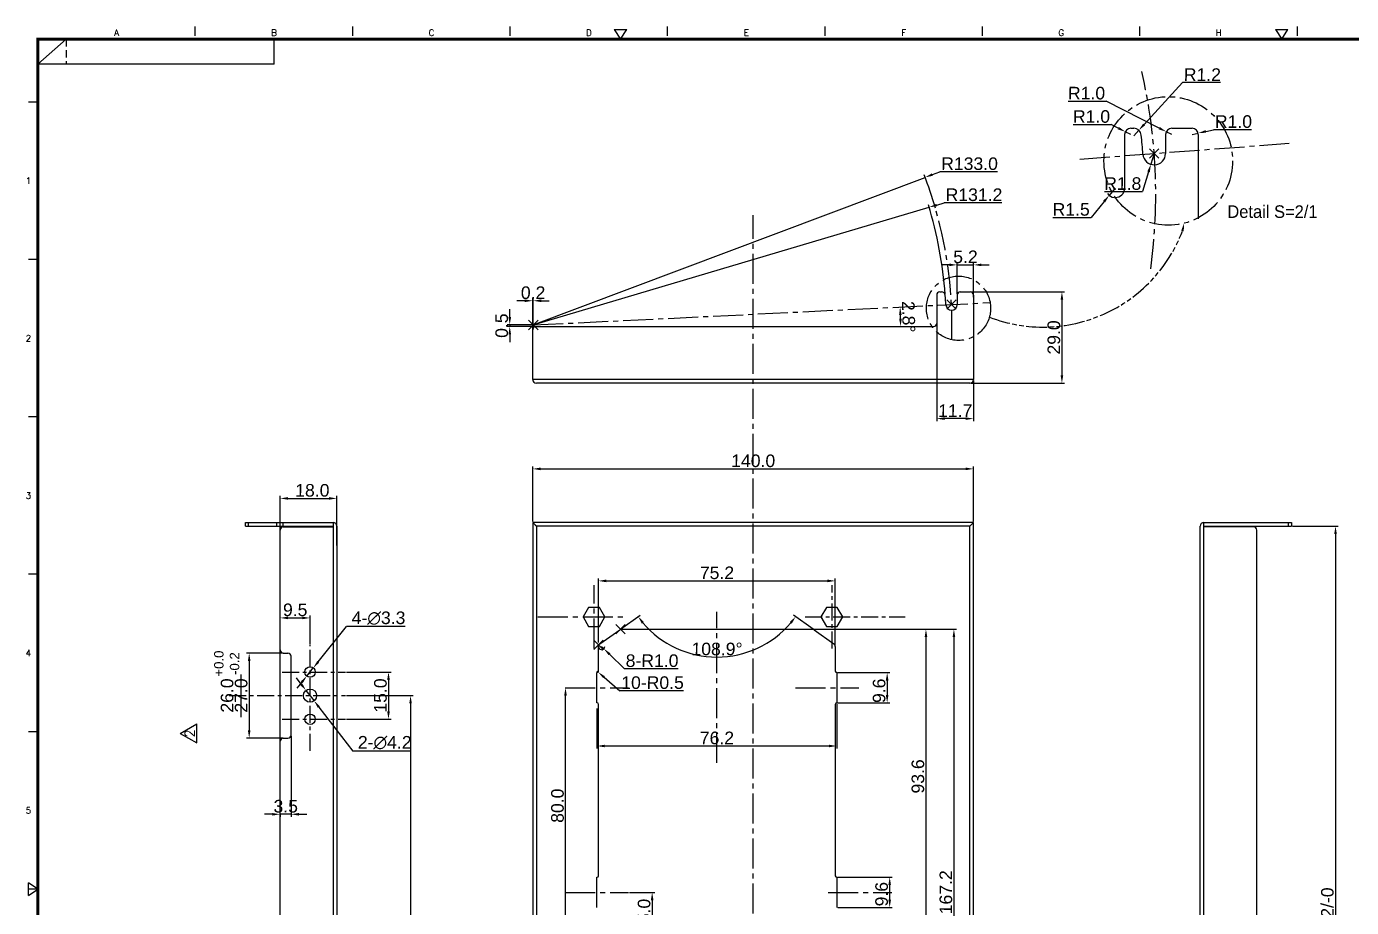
# Model space of a CAD drawing. Extents: x -425 to 6552, y -3049 to 3105.
# Drawn here: x 601.1 to 1021.9, y -2291.4 to -2011.5 of the extents above; entities that cross this region are included whole.
import ezdxf
from ezdxf.enums import TextEntityAlignment as Align

# ---------------------------------------------------------------- set-up
doc = ezdxf.new("R2010")
doc.units = 0
doc.header["$PDMODE"] = 3
doc.header["$PDSIZE"] = 1.5
for name, pattern in [('CENTER', [17.8, 10.75, -2.35, 2.35, -2.35]), ('CENTER2', [28.575, 19.05, -3.175, 3.175, -3.175]), ('HIDDEN', [3.525, 2.35, -1.175]), ('PHANTOM', [0.8, 0.45, -0.05, 0.1, -0.05, 0.1, -0.05])]:
    doc.linetypes.add(name, pattern=pattern)
doc.layers.get('0').update_dxf_attribs({"linetype": 'CONTINUOUS'})
doc.layers.get('DEFPOINTS').update_dxf_attribs({"linetype": 'CONTINUOUS'})
for name, color, linetype in [('3', 112, 'CENTER'), ('CV', 6, 'CONTINUOUS'), ('DIM', 1, 'CONTINUOUS'), ('PANEL_TOP130DXF_CONTINUOUS', 7, 'CONTINUOUS'), ('PANEL_TOP250DXF_CONTINUOUS', 7, 'CONTINUOUS'), ('PANEL_TOP90ADXF_CONTINUOUS', 7, 'CONTINUOUS')]:
    doc.layers.add(name, color=color, linetype=linetype)
doc.styles.add('A', font='GOTHIC.TTF')
doc.styles.add('OMI-1', font='arial.ttf', dxfattribs={"oblique": 1})
doc.styles.add('SIM', font='simplex')
doc.dimstyles.new('1', dxfattribs={"dimtxt": 4, "dimasz": 2.5, "dimexe": 0.8, "dimexo": 0.3, "dimgap": 0.5, "dimtad": 1, "dimtoh": 1, "dimdec": 1, "dimzin": 0, "dimtxsty": 'OMI-1', "dimcen": 0, "dimclrd": 256, "dimclre": 256, "dimclrt": 256, "dimazin": 3, "dimtfac": 0.8, "dimtdec": 1, "dimtix": 1, "dimtmove": 0, "dimatfit": 3, "dimtolj": 1, "dimtzin": 0})

# ---------------------------------------------------------------- blocks, each defined once
blk = doc.blocks.new('*D9519')
at = {"layer": 'DEFPOINTS', "color": 0}
for p in [(792.32, -2286.56), (799.81, -2301.56), (799.81, -2301.56)]:
    blk.add_point(p, dxfattribs=at)
at = {"layer": 'DIM'}
for p, q in [((792.62, -2286.56), (800.61, -2286.56)), ((799.81, -2289.06), (799.81, -2299.06)), ((800.11, -2301.56), (800.61, -2301.56))]:
    blk.add_line(p, q, dxfattribs=at)
for points in [[(800.22, -2289.06), (799.39, -2289.06), (799.81, -2286.56)], [(799.39, -2299.06), (800.22, -2299.06), (799.81, -2301.56)]]:
    blk.add_solid(points, dxfattribs=at)
at = {"layer": 'DIM', "insert": (797.26, -2294.06), "char_height": 4, "attachment_point": 5, "rotation": 90, "style": 'OMI-1'}
blk.add_mtext('\\A1;15.0', dxfattribs=at)
blk = doc.blocks.new('*D9532')
at = {"layer": 'DEFPOINTS', "color": 0}
for p in [(783.76, -2208.48), (784.47, -2209.17)]:
    blk.add_point(p, dxfattribs=at)
at = {"layer": 'DIM'}
for p, q in [((783.76, -2208.48), (784.47, -2209.17)), ((786.26, -2210.92), (790.97, -2215.53)), ((808.04, -2215.53), (790.97, -2215.53))]:
    blk.add_line(p, q, dxfattribs=at)
blk.add_arc((783.76, -2208.48), 1, 197.2539, 2.7853, dxfattribs=at)
blk.add_solid([(786.55, -2210.63), (785.97, -2211.22), (784.47, -2209.17)], dxfattribs=at)
at = {"layer": 'DIM', "insert": (799.75, -2212.99), "char_height": 4, "attachment_point": 5, "style": 'OMI-1'}
blk.add_mtext('\\A1;\\A1;8-R1.0', dxfattribs=at)
blk = doc.blocks.new('*D9533')
at = {"layer": 'DEFPOINTS', "color": 0}
for p in [(782.26, -2216.26), (782.64, -2216.59)]:
    blk.add_point(p, dxfattribs=at)
at = {"layer": 'DIM'}
for p, q in [((782.26, -2216.26), (782.64, -2216.59)), ((784.53, -2218.21), (789.53, -2222.5)), ((809.76, -2222.5), (789.53, -2222.5))]:
    blk.add_line(p, q, dxfattribs=at)
blk.add_solid([(784.8, -2217.9), (784.26, -2218.53), (782.64, -2216.59)], dxfattribs=at)
at = {"layer": 'DIM', "insert": (799.9, -2219.96), "char_height": 4, "attachment_point": 5, "style": 'OMI-1'}
blk.add_mtext('\\A1;\\A1;10-R0.5', dxfattribs=at)
blk = doc.blocks.new('*D9535')
at = {"layer": 'DEFPOINTS', "color": 0}
for p in [(857.96, -2187.62), (782.74, -2207.46), (857.96, -2208.48)]:
    blk.add_point(p, dxfattribs=at)
at = {"layer": 'DIM'}
for p, q in [((782.74, -2207.16), (782.74, -2186.82)), ((785.24, -2187.62), (855.46, -2187.62)), ((857.96, -2208.18), (857.96, -2186.82))]:
    blk.add_line(p, q, dxfattribs=at)
for points in [[(785.24, -2187.2), (785.24, -2188.04), (782.74, -2187.62)], [(855.46, -2188.04), (855.46, -2187.2), (857.96, -2187.62)]]:
    blk.add_solid(points, dxfattribs=at)
at = {"layer": 'DIM', "insert": (820.36, -2185.08), "char_height": 4, "attachment_point": 5, "style": 'OMI-1'}
blk.add_mtext('\\A1;75.2', dxfattribs=at)
blk = doc.blocks.new('*D9536')
at = {"layer": 'DEFPOINTS', "color": 0}
for p in [(858.46, -2216.76), (858.46, -2226.36), (874.43, -2226.36)]:
    blk.add_point(p, dxfattribs=at)
at = {"layer": 'DIM'}
for p, q in [((858.76, -2216.76), (875.23, -2216.76)), ((874.43, -2219.26), (874.43, -2223.86)), ((858.76, -2226.36), (875.23, -2226.36))]:
    blk.add_line(p, q, dxfattribs=at)
for points in [[(874.84, -2219.26), (874.01, -2219.26), (874.43, -2216.76)], [(874.01, -2223.86), (874.84, -2223.86), (874.43, -2226.36)]]:
    blk.add_solid(points, dxfattribs=at)
at = {"layer": 'DIM', "insert": (871.89, -2222.56), "char_height": 4, "attachment_point": 5, "rotation": 90, "style": 'OMI-1'}
blk.add_mtext('\\A1;9.6', dxfattribs=at)
blk = doc.blocks.new('*D9537')
at = {"layer": 'DEFPOINTS', "color": 0}
for p in [(858.46, -2281.76), (875.24, -2281.76), (858.46, -2291.36)]:
    blk.add_point(p, dxfattribs=at)
at = {"layer": 'DIM'}
for p, q in [((858.76, -2281.76), (876.04, -2281.76)), ((875.24, -2288.86), (875.24, -2284.26)), ((858.76, -2291.36), (876.04, -2291.36))]:
    blk.add_line(p, q, dxfattribs=at)
for points in [[(875.65, -2284.26), (874.82, -2284.26), (875.24, -2281.76)], [(874.82, -2288.86), (875.65, -2288.86), (875.24, -2291.36)]]:
    blk.add_solid(points, dxfattribs=at)
at = {"layer": 'DIM', "insert": (872.69, -2287.16), "char_height": 4, "attachment_point": 5, "rotation": 90, "style": 'OMI-1'}
blk.add_mtext('\\A1;9.6', dxfattribs=at)
blk = doc.blocks.new('*D9538')
at = {"layer": 'DEFPOINTS', "color": 0}
for p in [(782.24, -2227.86), (858.44, -2226.36), (858.44, -2240.06)]:
    blk.add_point(p, dxfattribs=at)
at = {"layer": 'DIM'}
for p, q in [((782.24, -2228.16), (782.24, -2240.86)), ((858.44, -2226.66), (858.44, -2240.86)), ((784.74, -2240.06), (855.94, -2240.06))]:
    blk.add_line(p, q, dxfattribs=at)
for points in [[(784.74, -2239.65), (784.74, -2240.48), (782.24, -2240.06)], [(855.94, -2240.48), (855.94, -2239.65), (858.44, -2240.06)]]:
    blk.add_solid(points, dxfattribs=at)
at = {"layer": 'DIM', "insert": (820.34, -2237.52), "char_height": 4, "attachment_point": 5, "style": 'OMI-1'}
blk.add_mtext('\\A1;76.2', dxfattribs=at)
blk = doc.blocks.new('*D9539')
at = {"layer": 'DEFPOINTS', "color": 0}
for p in [(772.13, -2221.56), (772.29, -2221.56), (771.92, -2301.56)]:
    blk.add_point(p, dxfattribs=at)
at = {"layer": 'DIM'}
for p, q in [((772.43, -2221.56), (773.09, -2221.56)), ((772.29, -2299.06), (772.29, -2224.06)), ((772.22, -2301.56), (773.09, -2301.56))]:
    blk.add_line(p, q, dxfattribs=at)
for points in [[(772.7, -2224.06), (771.87, -2224.06), (772.29, -2221.56)], [(771.87, -2299.06), (772.7, -2299.06), (772.29, -2301.56)]]:
    blk.add_solid(points, dxfattribs=at)
at = {"layer": 'DIM', "insert": (769.75, -2259.06), "char_height": 4, "attachment_point": 5, "rotation": 90, "style": 'OMI-1'}
blk.add_mtext('\\A1;80.0', dxfattribs=at)
blk = doc.blocks.new('*D9540')
at = {"layer": 'DEFPOINTS', "color": 0}
for p in [(789.5, -2203.15), (851.22, -2203.15), (782.76, -2207.96), (857.54, -2207.66), (810.78, -2210.31)]:
    blk.add_point(p, dxfattribs=at)
at = {"layer": 'DIM'}
for p, q in [((789.74, -2202.97), (796, -2198.5)), ((850.97, -2202.97), (844.71, -2198.5))]:
    blk.add_line(p, q, dxfattribs=at)
blk.add_arc((820.36, -2181.1), 30.73, 220.1998, 319.8002, dxfattribs=at)
for points in [[(797.21, -2200.68), (796.55, -2201.2), (795.35, -2198.97)], [(844.16, -2201.2), (843.5, -2200.68), (845.36, -2198.97)]]:
    blk.add_solid(points, dxfattribs=at)
at = {"layer": 'DIM', "insert": (820.36, -2209.27), "char_height": 4, "attachment_point": 5, "style": 'OMI-1'}
blk.add_mtext('\\A1;108.9%%d', dxfattribs=at)
blk = doc.blocks.new('*D9546')
at = {"layer": 'DEFPOINTS', "color": 0}
for p in [(702.42, -2224.06), (702.42, -2379.06), (723.08, -2379.06)]:
    blk.add_point(p, dxfattribs=at)
at = {"layer": 'DIM'}
for p, q in [((702.72, -2224.06), (723.88, -2224.06)), ((723.08, -2226.56), (723.08, -2376.56)), ((702.72, -2379.06), (723.88, -2379.06))]:
    blk.add_line(p, q, dxfattribs=at)
for points in [[(723.5, -2226.56), (722.66, -2226.56), (723.08, -2224.06)], [(722.66, -2376.56), (723.5, -2376.56), (723.08, -2379.06)]]:
    blk.add_solid(points, dxfattribs=at)
at = {"layer": 'DIM', "insert": (720.54, -2301.56), "char_height": 4, "attachment_point": 5, "rotation": 90, "style": 'OMI-1'}
blk.add_mtext('\\A1;155.0', dxfattribs=at)
blk = doc.blocks.new('*D9547')
at = {"layer": 'DEFPOINTS', "color": 0}
for p in [(702.42, -2216.56), (702.42, -2231.56), (716.07, -2231.56)]:
    blk.add_point(p, dxfattribs=at)
at = {"layer": 'DIM'}
for p, q in [((702.72, -2216.56), (716.87, -2216.56)), ((716.07, -2219.06), (716.07, -2229.06)), ((702.72, -2231.56), (716.87, -2231.56))]:
    blk.add_line(p, q, dxfattribs=at)
for points in [[(716.49, -2219.06), (715.65, -2219.06), (716.07, -2216.56)], [(715.65, -2229.06), (716.49, -2229.06), (716.07, -2231.56)]]:
    blk.add_solid(points, dxfattribs=at)
at = {"layer": 'DIM', "insert": (713.53, -2224.06), "char_height": 4, "attachment_point": 5, "rotation": 90, "style": 'OMI-1'}
blk.add_mtext('\\A1;15.0', dxfattribs=at)
blk = doc.blocks.new('*D9548')
at = {"layer": 'DEFPOINTS', "color": 0}
for p in [(682.94, -2210.56), (671.83, -2237.56), (682.94, -2237.56)]:
    blk.add_point(p, dxfattribs=at)
at = {"layer": 'DIM'}
for p, q in [((682.64, -2210.56), (671.03, -2210.56)), ((671.83, -2213.06), (671.83, -2235.06)), ((682.64, -2237.56), (671.03, -2237.56))]:
    blk.add_line(p, q, dxfattribs=at)
for points in [[(672.25, -2213.06), (671.42, -2213.06), (671.83, -2210.56)], [(671.42, -2235.06), (672.25, -2235.06), (671.83, -2237.56)]]:
    blk.add_solid(points, dxfattribs=at)
at = {"layer": 'DIM', "insert": (669.29, -2224.06), "char_height": 4, "attachment_point": 5, "rotation": 90, "style": 'OMI-1'}
blk.add_mtext('\\A1;27.0', dxfattribs=at)
blk = doc.blocks.new('*D9549')
at = {"layer": 'DEFPOINTS', "color": 0}
for p in [(685.16, -2236.56), (681.66, -2261.25), (681.66, -2261.75)]:
    blk.add_point(p, dxfattribs=at)
at = {"layer": 'DIM'}
for p, q in [((685.16, -2236.86), (685.16, -2262.55)), ((679.16, -2261.75), (676.66, -2261.75)), ((681.66, -2261.55), (681.66, -2262.55)), ((685.16, -2261.75), (681.66, -2261.75)), ((687.66, -2261.75), (690.16, -2261.75))]:
    blk.add_line(p, q, dxfattribs=at)
for points in [[(679.16, -2262.17), (679.16, -2261.33), (681.66, -2261.75)], [(687.66, -2261.33), (687.66, -2262.17), (685.16, -2261.75)]]:
    blk.add_solid(points, dxfattribs=at)
at = {"layer": 'DIM', "insert": (683.41, -2259.21), "char_height": 4, "attachment_point": 5, "style": 'OMI-1'}
blk.add_mtext('\\A1;3.5', dxfattribs=at)
blk = doc.blocks.new('*D9550')
at = {"layer": 'DEFPOINTS', "color": 0}
for p in [(681.66, -2199.49), (691.16, -2199.38), (691.16, -2207.98)]:
    blk.add_point(p, dxfattribs=at)
at = {"layer": 'DIM'}
for p, q in [((681.66, -2199.19), (681.66, -2198.58)), ((684.16, -2199.38), (688.66, -2199.38)), ((691.16, -2207.68), (691.16, -2198.58))]:
    blk.add_line(p, q, dxfattribs=at)
for points in [[(684.16, -2198.97), (684.16, -2199.8), (681.66, -2199.38)], [(688.66, -2199.8), (688.66, -2198.97), (691.16, -2199.38)]]:
    blk.add_solid(points, dxfattribs=at)
at = {"layer": 'DIM', "insert": (686.41, -2196.84), "char_height": 4, "attachment_point": 5, "style": 'OMI-1'}
blk.add_mtext('\\A1;9.5', dxfattribs=at)
blk = doc.blocks.new('*D9551')
at = {"layer": 'DEFPOINTS', "color": 0}
for p in [(692.19, -2215.27), (690.12, -2217.85)]:
    blk.add_point(p, dxfattribs=at)
at = {"layer": 'DIM'}
for p, q in [((693.76, -2213.33), (702.77, -2202.12)), ((721.33, -2202.12), (702.77, -2202.12)), ((690.12, -2217.85), (692.19, -2215.27)), ((688.56, -2219.79), (686.99, -2221.74))]:
    blk.add_line(p, q, dxfattribs=at)
for points in [[(693.43, -2213.07), (694.08, -2213.59), (692.19, -2215.27)], [(688.88, -2220.06), (688.23, -2219.53), (690.12, -2217.85)]]:
    blk.add_solid(points, dxfattribs=at)
at = {"layer": 'DIM', "insert": (712.88, -2199.47), "char_height": 4, "attachment_point": 5, "style": 'OMI-1'}
blk.add_mtext('\\A1;\\A1;4-∅3.3', dxfattribs=at)
blk = doc.blocks.new('*D9552')
at = {"layer": 'DEFPOINTS', "color": 0}
for p in [(689.87, -2222.4), (692.44, -2225.72)]:
    blk.add_point(p, dxfattribs=at)
at = {"layer": 'DIM'}
for p, q in [((688.34, -2220.42), (686.81, -2218.45)), ((689.87, -2222.4), (692.44, -2225.72)), ((693.97, -2227.7), (704.79, -2241.66)), ((723.27, -2241.66), (704.79, -2241.66))]:
    blk.add_line(p, q, dxfattribs=at)
for points in [[(688.01, -2220.68), (688.67, -2220.17), (689.87, -2222.4)], [(694.3, -2227.44), (693.64, -2227.95), (692.44, -2225.72)]]:
    blk.add_solid(points, dxfattribs=at)
at = {"layer": 'DIM', "insert": (714.84, -2239.01), "char_height": 4, "attachment_point": 5, "style": 'OMI-1'}
blk.add_mtext('\\A1;\\A1;2-∅4.2', dxfattribs=at)
blk = doc.blocks.new('*D9553')
at = {"layer": 'DEFPOINTS', "color": 0}
for p in [(699.66, -2161.42), (681.66, -2174.06), (699.66, -2176.63)]:
    blk.add_point(p, dxfattribs=at)
at = {"layer": 'DIM'}
for p, q in [((681.66, -2173.76), (681.66, -2160.62)), ((684.16, -2161.42), (697.16, -2161.42)), ((699.66, -2176.33), (699.66, -2160.62))]:
    blk.add_line(p, q, dxfattribs=at)
for points in [[(684.16, -2161), (684.16, -2161.84), (681.66, -2161.42)], [(697.16, -2161.84), (697.16, -2161), (699.66, -2161.42)]]:
    blk.add_solid(points, dxfattribs=at)
at = {"layer": 'DIM', "insert": (691.86, -2158.88), "char_height": 4, "attachment_point": 5, "style": 'OMI-1'}
blk.add_mtext('\\A1;18.0', dxfattribs=at)
blk = doc.blocks.new('*D9558')
at = {"layer": 'DEFPOINTS', "color": 0}
for p in [(959.24, -2051.85), (958.19, -2055.29)]:
    blk.add_point(p, dxfattribs=at)
at = {"layer": 'DIM'}
for p, q in [((959.24, -2051.85), (958.19, -2055.29)), ((957.46, -2057.69), (955.53, -2063.98)), ((943.4, -2063.98), (955.53, -2063.98))]:
    blk.add_line(p, q, dxfattribs=at)
blk.add_solid([(957.85, -2057.81), (957.06, -2057.56), (958.19, -2055.29)], dxfattribs=at)
at = {"layer": 'DIM', "insert": (949.22, -2061.44), "char_height": 4, "attachment_point": 5, "style": 'OMI-1'}
blk.add_mtext('\\A1;\\A1;R1.8', dxfattribs=at)
blk = doc.blocks.new('*D9559')
at = {"layer": 'DEFPOINTS', "color": 0}
for p in [(950.06, -2044.95), (951.84, -2045.85)]:
    blk.add_point(p, dxfattribs=at)
at = {"layer": 'DIM'}
for p, q in [((933.49, -2042.68), (945.6, -2042.68)), ((947.83, -2043.81), (945.6, -2042.68)), ((951.84, -2045.85), (950.06, -2044.95))]:
    blk.add_line(p, q, dxfattribs=at)
blk.add_solid([(947.64, -2044.19), (948.02, -2043.44), (950.06, -2044.95)], dxfattribs=at)
at = {"layer": 'DIM', "insert": (939.29, -2040.14), "char_height": 4, "attachment_point": 5, "style": 'OMI-1'}
blk.add_mtext('\\A1;\\A1;R1.0', dxfattribs=at)
blk = doc.blocks.new('*D9560')
at = {"layer": 'DEFPOINTS', "color": 0}
for p in [(954.35, -2044.48), (952.73, -2046.25)]:
    blk.add_point(p, dxfattribs=at)
at = {"layer": 'DIM'}
for p, q in [((956.03, -2042.63), (968.2, -2029.32)), ((980.29, -2029.32), (968.2, -2029.32)), ((952.73, -2046.25), (954.35, -2044.48))]:
    blk.add_line(p, q, dxfattribs=at)
blk.add_solid([(955.73, -2042.35), (956.34, -2042.92), (954.35, -2044.48)], dxfattribs=at)
at = {"layer": 'DIM', "insert": (974.5, -2026.81), "char_height": 4, "attachment_point": 5, "style": 'OMI-1'}
blk.add_mtext('\\A1;\\A1;R1.2', dxfattribs=at)
blk = doc.blocks.new('*D9561')
at = {"layer": 'DEFPOINTS', "color": 0}
for p in [(971.24, -2045.85), (973.19, -2045.41)]:
    blk.add_point(p, dxfattribs=at)
at = {"layer": 'DIM'}
for p, q in [((975.63, -2044.85), (978.06, -2044.3)), ((990.17, -2044.3), (978.06, -2044.3)), ((971.24, -2045.85), (973.19, -2045.41))]:
    blk.add_line(p, q, dxfattribs=at)
blk.add_solid([(975.53, -2044.45), (975.72, -2045.26), (973.19, -2045.41)], dxfattribs=at)
at = {"layer": 'DIM', "insert": (984.37, -2041.75), "char_height": 4, "attachment_point": 5, "style": 'OMI-1'}
blk.add_mtext('\\A1;\\A1;R1.0', dxfattribs=at)
blk = doc.blocks.new('*D9562')
at = {"layer": 'DEFPOINTS', "color": 0}
for p in [(963.06, -2044.94), (964.84, -2045.85)]:
    blk.add_point(p, dxfattribs=at)
at = {"layer": 'DIM'}
for p, q in [((931.91, -2035.26), (944.02, -2035.26)), ((960.83, -2043.81), (944.02, -2035.26)), ((964.84, -2045.85), (963.06, -2044.94))]:
    blk.add_line(p, q, dxfattribs=at)
blk.add_solid([(960.64, -2044.18), (961.02, -2043.44), (963.06, -2044.94)], dxfattribs=at)
at = {"layer": 'DIM', "insert": (937.72, -2032.72), "char_height": 4, "attachment_point": 5, "style": 'OMI-1'}
blk.add_mtext('\\A1;\\A1;R1.0', dxfattribs=at)
blk = doc.blocks.new('*D9563')
at = {"layer": 'DEFPOINTS', "color": 0}
for p in [(944.93, -2065.17), (946.84, -2062.85)]:
    blk.add_point(p, dxfattribs=at)
at = {"layer": 'DIM'}
for p, q in [((946.84, -2062.85), (944.93, -2065.17)), ((943.35, -2067.1), (939.17, -2072.19)), ((927.01, -2072.19), (939.17, -2072.19))]:
    blk.add_line(p, q, dxfattribs=at)
blk.add_arc((946.84, -2062.85), 3, 215.2562, 264.268, dxfattribs=at)
blk.add_solid([(943.67, -2067.37), (943.02, -2066.84), (944.93, -2065.17)], dxfattribs=at)
at = {"layer": 'DIM', "insert": (932.84, -2069.65), "char_height": 4, "attachment_point": 5, "style": 'OMI-1'}
blk.add_mtext('\\A1;\\A1;R1.5', dxfattribs=at)
blk = doc.blocks.new('*D9564')
at = {"layer": 'DEFPOINTS', "color": 0}
for p in [(761.86, -2098.64), (761.86, -2106.83), (762.06, -2106.33)]:
    blk.add_point(p, dxfattribs=at)
at = {"layer": 'DIM'}
for p, q in [((759.36, -2098.64), (756.86, -2098.64)), ((761.86, -2106.53), (761.86, -2097.84)), ((762.06, -2098.64), (761.86, -2098.64)), ((762.06, -2106.03), (762.06, -2097.84)), ((764.56, -2098.64), (767.06, -2098.64))]:
    blk.add_line(p, q, dxfattribs=at)
for points in [[(759.36, -2099.06), (759.36, -2098.22), (761.86, -2098.64)], [(764.56, -2098.22), (764.56, -2099.06), (762.06, -2098.64)]]:
    blk.add_solid(points, dxfattribs=at)
at = {"layer": 'DIM', "insert": (761.96, -2096.1), "char_height": 4, "attachment_point": 5, "style": 'OMI-1'}
blk.add_mtext('\\A1;0.2', dxfattribs=at)
blk = doc.blocks.new('*D9565')
at = {"layer": 'DEFPOINTS', "color": 0}
for p in [(900.86, -2095.83), (900.86, -2124.83), (929.93, -2124.83)]:
    blk.add_point(p, dxfattribs=at)
at = {"layer": 'DIM'}
for p, q in [((901.16, -2095.83), (930.73, -2095.83)), ((929.93, -2098.33), (929.93, -2122.33)), ((901.16, -2124.83), (930.73, -2124.83))]:
    blk.add_line(p, q, dxfattribs=at)
for points in [[(930.35, -2098.33), (929.51, -2098.33), (929.93, -2095.83)], [(929.51, -2122.33), (930.35, -2122.33), (929.93, -2124.83)]]:
    blk.add_solid(points, dxfattribs=at)
at = {"layer": 'DIM', "insert": (927.39, -2110.33), "char_height": 4, "attachment_point": 5, "rotation": 90, "style": 'OMI-1'}
blk.add_mtext('\\A1;29.0', dxfattribs=at)
blk = doc.blocks.new('*D9566')
at = {"layer": 'DEFPOINTS', "color": 0}
for p in [(901.86, -2087.25), (896.66, -2096.83), (901.86, -2097.83)]:
    blk.add_point(p, dxfattribs=at)
at = {"layer": 'DIM'}
for p, q in [((896.66, -2096.53), (896.66, -2086.45)), ((901.86, -2097.53), (901.86, -2086.45)), ((894.16, -2087.25), (891.66, -2087.25)), ((896.66, -2087.25), (901.86, -2087.25)), ((904.36, -2087.25), (906.86, -2087.25))]:
    blk.add_line(p, q, dxfattribs=at)
for points in [[(894.16, -2087.66), (894.16, -2086.83), (896.66, -2087.25)], [(904.36, -2086.83), (904.36, -2087.66), (901.86, -2087.25)]]:
    blk.add_solid(points, dxfattribs=at)
at = {"layer": 'DIM', "insert": (899.26, -2084.71), "char_height": 4, "attachment_point": 5, "style": 'OMI-1'}
blk.add_mtext('\\A1;5.2', dxfattribs=at)
blk = doc.blocks.new('*D9567')
at = {"layer": 'DEFPOINTS', "color": 0}
for p in [(754.58, -2106.83), (761.86, -2106.83), (762.06, -2106.33)]:
    blk.add_point(p, dxfattribs=at)
at = {"layer": 'DIM'}
for p, q in [((754.58, -2103.83), (754.58, -2101.33)), ((761.76, -2106.33), (753.78, -2106.33)), ((761.56, -2106.83), (753.78, -2106.83)), ((754.58, -2106.33), (754.58, -2106.83)), ((754.58, -2109.33), (754.58, -2111.83))]:
    blk.add_line(p, q, dxfattribs=at)
for points in [[(754.17, -2103.83), (755, -2103.83), (754.58, -2106.33)], [(755, -2109.33), (754.17, -2109.33), (754.58, -2106.83)]]:
    blk.add_solid(points, dxfattribs=at)
at = {"layer": 'DIM', "insert": (752.04, -2106.58), "char_height": 4, "attachment_point": 5, "rotation": 90, "style": 'OMI-1'}
blk.add_mtext('\\A1;0.5', dxfattribs=at)
blk = doc.blocks.new('*D9568')
at = {"layer": 'DEFPOINTS', "color": 0}
for p in [(890.16, -2105.33), (901.86, -2123.63), (890.16, -2136.08)]:
    blk.add_point(p, dxfattribs=at)
at = {"layer": 'DIM'}
for p, q in [((890.16, -2105.63), (890.16, -2136.88)), ((901.86, -2123.93), (901.86, -2136.88)), ((899.36, -2136.08), (892.66, -2136.08))]:
    blk.add_line(p, q, dxfattribs=at)
for points in [[(892.66, -2135.66), (892.66, -2136.49), (890.16, -2136.08)], [(899.36, -2136.49), (899.36, -2135.66), (901.86, -2136.08)]]:
    blk.add_solid(points, dxfattribs=at)
at = {"layer": 'DIM', "insert": (896.01, -2133.57), "char_height": 4, "attachment_point": 5, "style": 'OMI-1'}
blk.add_mtext('\\A1;11.7', dxfattribs=at)
blk = doc.blocks.new('*D9569')
at = {"layer": 'DEFPOINTS', "color": 0}
for p in [(849.46, -2202.96), (886.75, -2296.56), (888.9, -2296.56)]:
    blk.add_point(p, dxfattribs=at)
at = {"layer": 'DIM'}
for p, q in [((849.76, -2202.96), (887.55, -2202.96)), ((886.75, -2205.46), (886.75, -2294.06)), ((888.6, -2296.56), (885.95, -2296.56))]:
    blk.add_line(p, q, dxfattribs=at)
for points in [[(887.17, -2205.46), (886.34, -2205.46), (886.75, -2202.96)], [(886.34, -2294.06), (887.17, -2294.06), (886.75, -2296.56)]]:
    blk.add_solid(points, dxfattribs=at)
at = {"layer": 'DIM', "insert": (884.21, -2249.76), "char_height": 4, "attachment_point": 5, "rotation": 90, "style": 'OMI-1'}
blk.add_mtext('\\A1;93.6', dxfattribs=at)
blk = doc.blocks.new('*D9570')
at = {"layer": 'DEFPOINTS', "color": 0}
for p in [(883.39, -2202.96), (856.42, -2370.16), (895.63, -2370.16)]:
    blk.add_point(p, dxfattribs=at)
at = {"layer": 'DIM'}
for p, q in [((883.69, -2202.96), (896.43, -2202.96)), ((895.63, -2205.46), (895.63, -2367.66)), ((856.72, -2370.16), (896.43, -2370.16))]:
    blk.add_line(p, q, dxfattribs=at)
for points in [[(896.05, -2205.46), (895.21, -2205.46), (895.63, -2202.96)], [(895.21, -2367.66), (896.05, -2367.66), (895.63, -2370.16)]]:
    blk.add_solid(points, dxfattribs=at)
at = {"layer": 'DIM', "insert": (893.09, -2286.56), "char_height": 4, "attachment_point": 5, "rotation": 90, "style": 'OMI-1'}
blk.add_mtext('\\A1;167.2', dxfattribs=at)
blk = doc.blocks.new('*D9575')
at = {"layer": 'DEFPOINTS', "color": 0}
for p in [(901.86, -2152.04), (761.86, -2169.06), (901.86, -2169.06)]:
    blk.add_point(p, dxfattribs=at)
at = {"layer": 'DIM'}
for p, q in [((761.86, -2168.76), (761.86, -2151.24)), ((764.36, -2152.04), (899.36, -2152.04)), ((901.86, -2168.76), (901.86, -2151.24))]:
    blk.add_line(p, q, dxfattribs=at)
for points in [[(764.36, -2151.62), (764.36, -2152.46), (761.86, -2152.04)], [(899.36, -2152.46), (899.36, -2151.62), (901.86, -2152.04)]]:
    blk.add_solid(points, dxfattribs=at)
at = {"layer": 'DIM', "insert": (831.86, -2149.5), "char_height": 4, "attachment_point": 5, "style": 'OMI-1'}
blk.add_mtext('\\A1;140.0', dxfattribs=at)
blk = doc.blocks.new('*D9577')
at = {"layer": 'DEFPOINTS', "color": 0}
for p in [(887.78, -2068.95), (762.06, -2106.33)]:
    blk.add_point(p, dxfattribs=at)
at = {"layer": 'DIM'}
for p, q in [((762.06, -2106.33), (887.78, -2068.95)), ((890.17, -2068.24), (892.57, -2067.53)), ((910.86, -2067.53), (892.57, -2067.53))]:
    blk.add_line(p, q, dxfattribs=at)
blk.add_arc((762.06, -2106.33), 131.16, 4.2347, 16.908, dxfattribs=at)
blk.add_solid([(890.05, -2067.84), (890.29, -2068.64), (887.78, -2068.95)], dxfattribs=at)
at = {"layer": 'DIM', "insert": (901.97, -2064.99), "char_height": 4, "attachment_point": 5, "style": 'OMI-1'}
blk.add_mtext('\\A1;R131.2', dxfattribs=at)
blk = doc.blocks.new('*D9578')
at = {"layer": 'DEFPOINTS', "color": 0}
for p in [(886.47, -2059.44), (762.06, -2106.33)]:
    blk.add_point(p, dxfattribs=at)
at = {"layer": 'DIM'}
for p, q in [((762.06, -2106.33), (886.47, -2059.44)), ((888.81, -2058.56), (891.15, -2057.67)), ((909.47, -2057.67), (891.15, -2057.67))]:
    blk.add_line(p, q, dxfattribs=at)
blk.add_arc((762.06, -2106.33), 132.96, 16.2088, 20.998, dxfattribs=at)
blk.add_solid([(888.66, -2058.17), (888.96, -2058.95), (886.47, -2059.44)], dxfattribs=at)
at = {"layer": 'DIM', "insert": (900.56, -2055.13), "char_height": 4, "attachment_point": 5, "style": 'OMI-1'}
blk.add_mtext('\\A1;R133.0', dxfattribs=at)
blk = doc.blocks.new('*D9579')
at = {"layer": 'DEFPOINTS', "color": 0}
for p in [(907.15, -2099.23), (761.86, -2106.83), (762.06, -2106.33), (878.68, -2104.77), (889.16, -2106.83)]:
    blk.add_point(p, dxfattribs=at)
at = {"layer": 'DIM'}
blk.add_arc((751.84, -2106.83), 126.85, 1.1292, 1.6729, dxfattribs=at)
for points in [[(879.05, -2103.11), (878.22, -2103.15), (878.54, -2100.63)], [(878.25, -2104.34), (879.08, -2104.33), (878.69, -2106.83)]]:
    blk.add_solid(points, dxfattribs=at)
at = {"layer": 'DIM', "insert": (881.22, -2103.67), "char_height": 4, "attachment_point": 5, "rotation": 271.4011, "style": 'OMI-1'}
blk.add_mtext('\\A1;2.8%%d', dxfattribs=at)
blk = doc.blocks.new('*D9610')
at = {"layer": 'DEFPOINTS', "color": 0}
for p in [(1002.83, -2170.26), (1002.83, -2432.86), (1016.82, -2432.86)]:
    blk.add_point(p, dxfattribs=at)
at = {"layer": 'DIM'}
for p, q in [((1003.13, -2170.26), (1017.62, -2170.26)), ((1016.82, -2172.76), (1016.82, -2430.36)), ((1003.13, -2432.86), (1017.62, -2432.86))]:
    blk.add_line(p, q, dxfattribs=at)
for points in [[(1017.23, -2172.76), (1016.4, -2172.76), (1016.82, -2170.26)], [(1016.4, -2430.36), (1017.23, -2430.36), (1016.82, -2432.86)]]:
    blk.add_solid(points, dxfattribs=at)
at = {"layer": 'DIM', "insert": (1014.25, -2301.56), "char_height": 4, "attachment_point": 5, "rotation": 90, "style": 'OMI-1'}
blk.add_mtext('\\A1;\\A1;262.8 +0.2/-0', dxfattribs=at)

msp = doc.modelspace()

# ---------------------------------------------------------------- linework, layer by layer
for p, q in [((654.72, -2014.53), (654.72, -2011.53)), ((704.72, -2014.53), (704.72, -2011.53)), ((754.72, -2014.53), (754.72, -2011.53)), ((787.72, -2012.53), (791.72, -2012.53)), ((787.72, -2012.53), (789.72, -2015.53)), ((789.72, -2015.53), (791.72, -2012.53)), ((804.72, -2014.53), (804.72, -2011.53)), ((854.72, -2014.53), (854.72, -2011.53)), ((904.72, -2014.53), (904.72, -2011.53)), ((954.72, -2014.53), (954.72, -2011.53)), ((997.72, -2012.53), (999.72, -2015.53)), ((997.72, -2012.53), (1001.72, -2012.53)), ((999.72, -2015.53), (1001.72, -2012.53)), ((1004.72, -2014.53), (1004.72, -2011.53)), ((604.72, -2023.53), (613.72, -2015.53)), ((679.72, -2023.53), (679.72, -2015.53)), ((679.72, -2023.53), (604.72, -2023.53)), ((604.72, -2035.53), (601.72, -2035.53)), ((604.72, -2085.53), (601.72, -2085.53)), ((604.72, -2135.53), (601.72, -2135.53)), ((604.72, -2185.53), (601.72, -2185.53)), ((649.95, -2236.07), (655.2, -2233.07)), ((655.2, -2239.07), (655.2, -2233.07)), ((604.72, -2235.53), (601.72, -2235.53)), ((649.95, -2236.07), (655.2, -2239.07)), ((601.72, -2287.53), (601.72, -2283.53)), ((604.72, -2285.53), (601.72, -2283.53)), ((601.72, -2287.53), (604.72, -2285.53)), ((604.72, -2285.53), (601.72, -2285.53))]:
    msp.add_line(p, q)
at = {"linetype": 'HIDDEN'}
msp.add_line((613.72, -2015.53), (613.72, -2023.53), dxfattribs=at)
at = {"const_width": 1}
msp.add_lwpolyline([(1404.72, -2015.53), (604.72, -2015.53), (604.72, -2565.53), (1404.72, -2565.53)], close=True, dxfattribs=at)
at = {"layer": '3', "linetype": 'CENTER2', "ltscale": 0.5}
for p, q in [((935.64, -2053.62), (1003.14, -2048.56)), ((831.86, -2536.15), (831.86, -2071.45)), ((762.06, -2106.33), (907.15, -2099.23)), ((781.44, -2209.08), (781.44, -2188.96)), ((763.55, -2199.02), (791.5, -2199.02)), ((820.36, -2245.46), (820.36, -2197.5)), ((772.13, -2221.56), (792.25, -2221.56)), ((845.33, -2221.56), (865.45, -2221.56)), ((772.19, -2286.56), (792.32, -2286.56)), ((855.75, -2286.56), (875.88, -2286.56))]:
    msp.add_line(p, q, dxfattribs=at)
at = {"layer": '3', "linetype": 'CENTER', "ltscale": 0.5}
for p, q in [((856.94, -2209.08), (856.94, -2188.96)), ((848.38, -2199.02), (880.13, -2199.02)), ((691.16, -2241.62), (691.16, -2207.98)), ((682.3, -2216.56), (702.42, -2216.56)), ((665.5, -2224.06), (702.42, -2224.06)), ((682.3, -2231.56), (702.42, -2231.56))]:
    msp.add_line(p, q, dxfattribs=at)
at = {"layer": '3', "linetype": 'CENTER2', "ltscale": 0.5}
for centre, radius in [((963.71, -2054.24), 20.43), ((897.09, -2101.03), 10.21)]:
    msp.add_circle(centre, radius, dxfattribs=at)
for centre, radius, start, end in [((785.64, -2064.85), 174.09, 352.1866, 12.9634), ((762.06, -2106.33), 132.96, 357.9842, 16.0795)]:
    msp.add_arc(centre, radius, start, end, dxfattribs=at)
at = {"layer": '3', "linetype": 'CENTER', "ltscale": 0.5}
for p in [(959.24, -2051.85), (894.86, -2099.83), (762.06, -2106.33), (789.76, -2202.96), (782.76, -2207.96)]:
    msp.add_point(p, dxfattribs=at)
at = {"layer": 'DIM', "color": 2}
msp.add_line((669.28, -2230.88), (669.28, -2217.4), dxfattribs=at)
at = {"layer": 'DIM', "linetype": 'PHANTOM', "ltscale": 15}
msp.add_arc((923.92, -2059.59), 47.41, 248.9692, 339.1052, dxfattribs=at)
at = {"layer": 'DIM'}
msp.add_solid([(967.8, -2076.41), (968.71, -2074.04), (968.62, -2076.58)], dxfattribs=at)
at = {"layer": 'PANEL_TOP130DXF_CONTINUOUS', "color": 4, "linetype": 'CONTINUOUS'}
for p, q in [((779.62, -2196.06), (777.89, -2199.06)), ((783.09, -2196.06), (779.62, -2196.06)), ((784.82, -2199.06), (783.09, -2196.06)), ((855.12, -2196.06), (853.39, -2199.06)), ((858.59, -2196.06), (855.12, -2196.06)), ((860.32, -2199.06), (858.59, -2196.06)), ((777.89, -2199.06), (779.62, -2202.06)), ((783.09, -2202.06), (784.82, -2199.06)), ((853.39, -2199.06), (855.12, -2202.06)), ((858.59, -2202.06), (860.32, -2199.06)), ((779.62, -2202.06), (783.09, -2202.06)), ((855.12, -2202.06), (858.59, -2202.06))]:
    msp.add_line(p, q, dxfattribs=at)
at = {"layer": 'PANEL_TOP250DXF_CONTINUOUS', "color": 7, "linetype": 'CONTINUOUS'}
for p, q in [((890.16, -2096.83), (890.16, -2105.83)), ((891.16, -2095.83), (891.68, -2095.83)), ((896.66, -2096.83), (896.66, -2099.83)), ((897.66, -2095.83), (900.86, -2095.83)), ((901.86, -2096.83), (901.86, -2123.63)), ((761.86, -2106.83), (889.16, -2106.83)), ((761.86, -2123.63), (761.86, -2106.83)), ((901.86, -2123.63), (761.86, -2123.63)), ((900.66, -2124.83), (763.06, -2124.83)), ((670.66, -2170.26), (670.66, -2169.06)), ((670.66, -2169.06), (698.46, -2169.06)), ((670.66, -2170.26), (698.46, -2170.26)), ((671.66, -2170.26), (671.66, -2169.06)), ((680.66, -2170.26), (680.66, -2169.06)), ((681.66, -2170.26), (681.66, -2169.06)), ((682.66, -2170.26), (682.66, -2169.06)), ((682.66, -2170.46), (698.46, -2170.46)), ((698.46, -2169.06), (698.46, -2434.06)), ((699.66, -2170.26), (699.66, -2432.86)), ((761.86, -2169.06), (761.86, -2434.06)), ((761.86, -2169.06), (763.06, -2170.26)), ((761.86, -2169.06), (761.86, -2169.07)), ((901.86, -2169.06), (761.86, -2169.06)), ((761.86, -2169.07), (762.01, -2169.21)), ((762.01, -2169.21), (762.07, -2169.28)), ((763.06, -2170.26), (763.06, -2432.86)), ((900.66, -2170.26), (763.06, -2170.26)), ((901.86, -2169.06), (900.66, -2170.26)), ((900.66, -2432.86), (900.66, -2170.26)), ((901.71, -2169.21), (901.64, -2169.28)), ((901.85, -2169.07), (901.71, -2169.21)), ((901.86, -2169.06), (901.85, -2169.07)), ((901.86, -2434.06), (901.86, -2169.06)), ((973.83, -2432.86), (973.83, -2170.26)), ((975.03, -2434.06), (975.03, -2169.06)), ((975.03, -2169.06), (1002.83, -2169.06)), ((975.03, -2170.26), (1002.83, -2170.26)), ((990.83, -2170.46), (975.03, -2170.46)), ((1001.83, -2169.06), (1001.83, -2170.26)), ((1002.83, -2169.06), (1002.83, -2170.26)), ((681.66, -2431.66), (681.66, -2171.46)), ((991.83, -2431.66), (991.83, -2171.46)), ((783.18, -2207.66), (789.5, -2203.15)), ((790.08, -2202.96), (850.64, -2202.96)), ((851.22, -2203.15), (857.54, -2207.66)), ((782.76, -2216.26), (782.76, -2208.48)), ((857.96, -2208.48), (857.96, -2216.26)), ((682.66, -2210.56), (684.16, -2210.56)), ((685.16, -2236.56), (685.16, -2211.56)), ((782.26, -2226.36), (782.26, -2216.76)), ((858.46, -2216.76), (858.46, -2226.36)), ((782.76, -2281.26), (782.76, -2226.86)), ((857.96, -2226.86), (857.96, -2281.26)), ((682.66, -2237.56), (684.16, -2237.56)), ((782.26, -2291.36), (782.26, -2281.76)), ((858.46, -2281.76), (858.46, -2291.36))]:
    msp.add_line(p, q, dxfattribs=at)
for points in [[(762.66, -2169.87), (762.79, -2169.99), (762.92, -2170.13), (763.06, -2170.26)], [(901.05, -2169.87), (900.92, -2169.99), (900.79, -2170.12), (900.66, -2170.26)]]:
    msp.add_lwpolyline(points, dxfattribs=at)
for centre, radius in [((691.16, -2216.56), 1.65), ((691.16, -2224.06), 2.1), ((691.16, -2231.56), 1.65)]:
    msp.add_circle(centre, radius, dxfattribs=at)
for centre, radius, start, end in [((891.16, -2096.83), 1, 90, 180), ((891.68, -2097.03), 1.2, 4.1037, 90), ((762.06, -2106.33), 131.16, 2.8021, 4.1037), ((897.66, -2096.83), 1, 90, 180), ((900.86, -2096.83), 1, 0, 90), ((894.86, -2099.83), 1.8, 182.8021, 0), ((762.86, -2107.83), 1, 90, 180), ((889.16, -2105.83), 1, 270, 0), ((763.06, -2123.63), 1.2, 180, 270), ((900.66, -2123.63), 1.2, 270, 0), ((682.66, -2171.46), 1, 90, 180), ((698.46, -2170.26), 1.2, 0, 90), ((975.03, -2170.26), 1.2, 90, 180), ((990.83, -2171.46), 1, 0, 90), ((790.08, -2203.96), 1, 90, 125.5377), ((850.64, -2203.96), 1, 54.4623, 90), ((783.76, -2208.48), 1, 125.5377, 180), ((856.96, -2208.48), 1, 0, 54.4623), ((682.66, -2209.56), 1, 180, 270), ((684.16, -2211.56), 1, 0, 90), ((782.26, -2216.26), 0.5, 270, 0), ((858.46, -2216.26), 0.5, 180, 270), ((782.26, -2226.86), 0.5, 0, 90), ((858.46, -2226.86), 0.5, 90, 180), ((682.66, -2238.56), 1, 90, 180), ((684.16, -2236.56), 1, 270, 0), ((782.26, -2281.26), 0.5, 270, 0), ((858.46, -2281.26), 0.5, 180, 270)]:
    msp.add_arc(centre, radius, start, end, dxfattribs=at)
at = {"layer": 'PANEL_TOP90ADXF_CONTINUOUS', "color": 7, "linetype": 'CONTINUOUS'}
for p, q in [((951.84, -2043.85), (952.73, -2043.85)), ((964.84, -2043.85), (971.24, -2043.85)), ((949.84, -2045.85), (949.84, -2062.85)), ((962.84, -2045.85), (962.84, -2051.85)), ((973.24, -2045.85), (973.24, -2072.65))]:
    msp.add_line(p, q, dxfattribs=at)
for centre, radius, start, end in [((951.84, -2045.85), 2, 90, 180), ((952.73, -2046.25), 2.4, 6.0129, 90), ((964.84, -2045.85), 2, 90, 180), ((971.24, -2045.85), 2, 0, 90), ((785.64, -2063.85), 170.41, 3.9542, 6.0129), ((959.24, -2051.85), 3.6, 183.9542, 0), ((946.84, -2062.85), 3, 270, 0)]:
    msp.add_arc(centre, radius, start, end, dxfattribs=at)

# ---------------------------------------------------------------- texts
at = {"style": 'SIM'}
for s, p in [('A', (629.72, -2014.53)), ('B', (679.72, -2014.53)), ('C', (729.72, -2014.53)), ('D', (779.72, -2014.53)), ('E', (829.72, -2014.53)), ('F', (879.72, -2014.53)), ('G', (929.72, -2014.53)), ('H', (979.72, -2014.53))]:
    msp.add_text(s, height=2, dxfattribs=at).set_placement(p, align=Align.CENTER)
for s, p in [('1', (601.72, -2060.53)), ('2', (601.72, -2110.53)), ('3', (601.72, -2160.53)), ('4', (601.72, -2210.53)), ('5', (601.72, -2260.53))]:
    msp.add_text(s, height=2, dxfattribs=at).set_placement(p, align=Align.MIDDLE)
msp.add_text('2', height=3, rotation=90, dxfattribs=at).set_placement((652.95, -2236.07), align=Align.MIDDLE)
at = {"layer": 'CV', "insert": (996.79, -2068.33), "char_height": 4, "attachment_point": 2, "style": 'A'}
msp.add_mtext('{\\f굴림|b0|i0|c129|p49;Detail S=2/1}', dxfattribs=at)
at = {"layer": 'DIM', "attachment_point": 5, "rotation": 90, "style": 'OMI-1'}
for s, insert, char_height in [('\\A1;+0.0\\P-0.2', (664.71, -2213.91), 3), ('\\A1;26.0', (664.83, -2224.06), 4)]:
    msp.add_mtext(s, dxfattribs=dict(at, insert=insert, char_height=char_height))

# ---------------------------------------------------------------- dimensions: what is measured, and where the dimension line sits
at = {"layer": 'DIM'}
for center, mpoint, text, picture, middle in [((952.73, -2046.25), (954.35, -2044.48), '\\A1;R1.2', '*D9560', (974.5, -2029.32)), ((964.84, -2045.85), (963.06, -2044.94), '\\A1;R1.0', '*D9562', (937.72, -2035.26))]:
    dim = msp.add_radius_dim(center=center, mpoint=mpoint, text=text, dimstyle='1', override={"dimtxsty": 'OMI-1'}, dxfattribs=at)
    dim.commit()
    dim.dimension.update_dxf_attribs({"geometry": picture, "text_midpoint": middle, "dimtype": 164})
for center, mpoint, text, picture, middle in [((951.84, -2045.85), (950.06, -2044.95), '\\A1;R1.0', '*D9559', (939.29, -2040.14)), ((971.24, -2045.85), (973.19, -2045.41), '\\A1;R1.0', '*D9561', (984.37, -2041.75)), ((959.24, -2051.85), (958.19, -2055.29), '\\A1;R1.8', '*D9558', (949.22, -2061.44)), ((946.84, -2062.85), (944.93, -2065.17), '\\A1;R1.5', '*D9563', (932.84, -2069.65)), ((783.76, -2208.48), (784.47, -2209.17), '\\A1;8-<>', '*D9532', (799.75, -2212.99)), ((782.26, -2216.26), (782.64, -2216.59), '\\A1;10-<>', '*D9533', (799.9, -2219.96))]:
    dim = msp.add_radius_dim(center=center, mpoint=mpoint, text=text, dimstyle='1', override={"dimtxsty": 'OMI-1'}, dxfattribs=at)
    dim.commit()
    dim.dimension.update_dxf_attribs({"geometry": picture, "text_midpoint": middle})
for mpoint, picture, middle in [((886.47, -2059.44), '*D9578', (900.56, -2055.13)), ((887.78, -2068.95), '*D9577', (901.97, -2064.99))]:
    dim = msp.add_radius_dim(center=(762.06, -2106.33), mpoint=mpoint, dimstyle='1', dxfattribs=at)
    dim.commit()
    dim.dimension.update_dxf_attribs({"geometry": picture, "text_midpoint": middle})
for base, p1, p2, picture, middle in [((901.86, -2087.25), (896.66, -2096.83), (901.86, -2097.83), '*D9566', (899.26, -2084.71)), ((761.86, -2098.64), (762.06, -2106.33), (761.86, -2106.83), '*D9564', (761.96, -2096.1)), ((890.16, -2136.08), (901.86, -2123.63), (890.16, -2105.33), '*D9568', (896.01, -2133.57)), ((901.86, -2152.04), (761.86, -2169.06), (901.86, -2169.06), '*D9575', (831.86, -2149.5)), ((691.16, -2199.38), (681.66, -2199.49), (691.16, -2207.98), '*D9550', (686.41, -2196.84)), ((858.44, -2240.06), (782.24, -2227.86), (858.44, -2226.36), '*D9538', (820.34, -2237.52)), ((681.66, -2261.75), (685.16, -2236.56), (681.66, -2261.25), '*D9549', (683.41, -2259.21))]:
    dim = msp.add_linear_dim(base=base, p1=p1, p2=p2, dimstyle='1', dxfattribs=at)
    dim.commit()
    dim.dimension.update_dxf_attribs({"geometry": picture, "text_midpoint": middle})
for base, line1, line2, picture, middle in [((878.68, -2104.77), ((762.06, -2106.33), (907.15, -2099.23)), ((761.86, -2106.83), (889.16, -2106.83)), '*D9579', (881.22, -2103.67)), ((810.7812, -2210.3062), ((851.2174, -2203.147), (857.5378, -2207.6616)), ((782.7566, -2207.9608), (789.4958, -2203.147)), '*D9540', (820.3566, -2209.2678))]:
    dim = msp.add_angular_dim_2l(base=base, line1=line1, line2=line2, dimstyle='1', override={"dimadec": 1}, dxfattribs=at)
    dim.commit()
    dim.dimension.update_dxf_attribs({"geometry": picture, "text_midpoint": middle})
for base, p1, p2, picture, middle in [((929.93, -2124.83), (900.86, -2095.83), (900.86, -2124.83), '*D9565', (927.39, -2110.33)), ((754.58, -2106.83), (762.06, -2106.33), (761.86, -2106.83), '*D9567', (752.04, -2106.58)), ((886.75, -2296.56), (849.46, -2202.96), (888.9, -2296.56), '*D9569', (884.21, -2249.76)), ((895.63, -2370.16), (883.39, -2202.96), (856.42, -2370.16), '*D9570', (893.09, -2286.56)), ((671.83, -2237.56), (682.94, -2210.56), (682.94, -2237.56), '*D9548', (669.29, -2224.06)), ((716.07, -2231.56), (702.42, -2216.56), (702.42, -2231.56), '*D9547', (713.53, -2224.06)), ((723.08, -2379.06), (702.42, -2224.06), (702.42, -2379.06), '*D9546', (720.54, -2301.56)), ((799.81, -2301.56), (792.32, -2286.56), (799.81, -2301.56), '*D9519', (797.26, -2294.06))]:
    dim = msp.add_linear_dim(base=base, p1=p1, p2=p2, angle=90, dimstyle='1', dxfattribs=at)
    dim.commit()
    dim.dimension.update_dxf_attribs({"geometry": picture, "text_midpoint": middle})
for base, p1, p2, picture, middle in [((699.66, -2161.42), (681.66, -2174.06), (699.66, -2176.63), '*D9553', (691.86, -2161.42)), ((857.96, -2187.62), (782.74, -2207.46), (857.96, -2208.48), '*D9535', (820.36, -2187.62))]:
    dim = msp.add_linear_dim(base=base, p1=p1, p2=p2, dimstyle='1', dxfattribs=at)
    dim.commit()
    dim.dimension.update_dxf_attribs({"geometry": picture, "text_midpoint": middle, "dimtype": 160})
dim = msp.add_linear_dim(base=(1016.82, -2432.86), p1=(1002.83, -2170.26), p2=(1002.83, -2432.86), angle=90, text='\\A1;262.8 +0.2/-0', dimstyle='1', override={"dimtxsty": 'OMI-1'}, dxfattribs=at)
dim.commit()
dim.dimension.update_dxf_attribs({"geometry": '*D9610', "text_midpoint": (1014.25, -2301.56)})
for p1, p2, text, picture, middle in [((690.12, -2217.85), (692.19, -2215.27), '\\A1;4-<>', '*D9551', (712.88, -2202.12)), ((689.87, -2222.4), (692.44, -2225.72), '\\A1;2-<>', '*D9552', (714.84, -2241.66))]:
    dim = msp.add_diameter_dim_2p(p1=p1, p2=p2, text=text, dimstyle='1', override={"dimtxsty": 'OMI-1'}, dxfattribs=at)
    dim.commit()
    dim.dimension.update_dxf_attribs({"geometry": picture, "text_midpoint": middle, "dimtype": 163})
for base, p1, p2, picture, middle in [((874.43, -2226.36), (858.46, -2216.76), (858.46, -2226.36), '*D9536', (874.43, -2222.56)), ((772.29, -2221.56), (771.92, -2301.56), (772.13, -2221.56), '*D9539', (772.29, -2259.06)), ((875.24, -2281.76), (858.46, -2291.36), (858.46, -2281.76), '*D9537', (875.24, -2287.16))]:
    dim = msp.add_linear_dim(base=base, p1=p1, p2=p2, angle=90, dimstyle='1', dxfattribs=at)
    dim.commit()
    dim.dimension.update_dxf_attribs({"geometry": picture, "text_midpoint": middle, "dimtype": 160})

doc.saveas('drawing.dxf')
